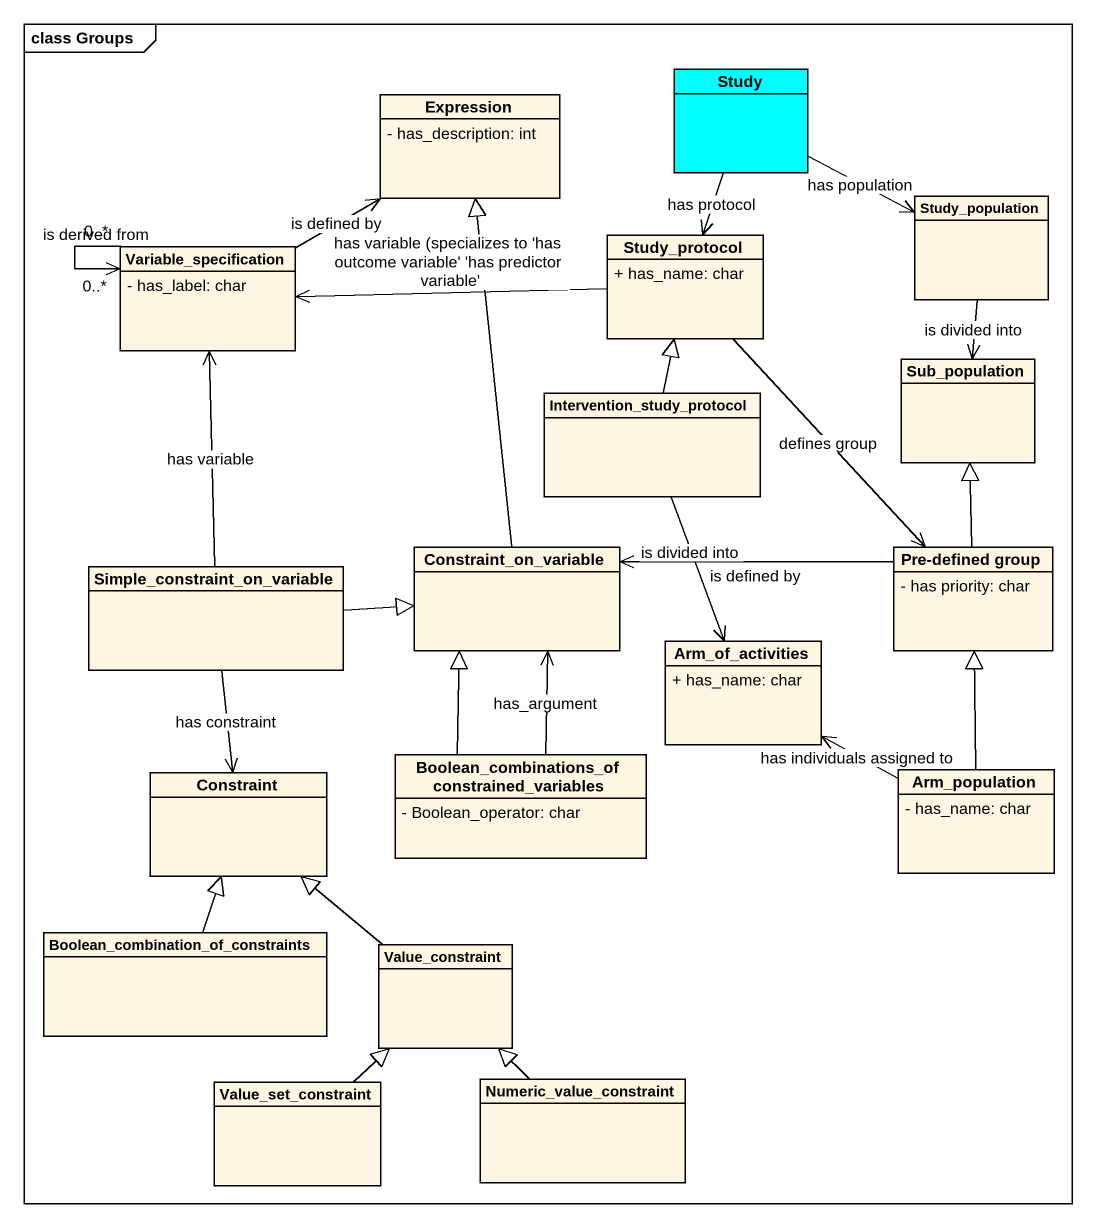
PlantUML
@startuml
mainframe class Groups
hide circle
hide empty members
skinparam classAttributeIconSize 0
class Study #00FFFF
class Expression {
  - has_description: int
}
class Study_population
class Variable_specification {
  - has_label: char
}
class Study_protocol {
  + has_name: char
}
class Intervention_study_protocol
class Sub_population
class Constraint_on_variable
class "Pre-defined group" as Pre_defined_group {
  - has priority: char
}
class "Simple_constraint_on_variable" as Simple_constraint_on
class Arm_of_activities {
  + has_name: char
}
class "Boolean_combinations_of constrained_variables" as Boolean_combinations_of {
  - Boolean_operator: char
}
class Constraint
class Arm_population {
  - has_name: char
}
class "Boolean_combination_of_constraints" as Boolean_combination_of
class Value_constraint
class Value_set_constraint
class Numeric_value_constraint
Study -right-> Study_population : has population
Study --> Study_protocol : has protocol
Study_population --> Sub_population : is divided into
Variable_specification -right-> Expression : is defined by
Variable_specification "0..*" --> "0..*" Variable_specification : is derived from
Study_protocol -left-> Variable_specification : has variable (specializes to 'has outcome variable' 'has predictor variable'
Study_protocol --> Pre_defined_group : defines group
Intervention_study_protocol -up-|> Study_protocol
Intervention_study_protocol --> Arm_of_activities : is divided into
Constraint_on_variable -up-|> Expression
Pre_defined_group -up-|> Sub_population
Pre_defined_group -left-> Constraint_on_variable : is defined by
Simple_constraint_on -up-> Variable_specification : has variable
Simple_constraint_on -right-|> Constraint_on_variable
Simple_constraint_on --> Constraint : has constraint
Boolean_combinations_of -up-|> Constraint_on_variable
Boolean_combinations_of -up-> Constraint_on_variable : has_argument
Arm_population -up-|> Pre_defined_group
Arm_population -left-> Arm_of_activities : has individuals assigned to
Boolean_combination_of -up-|> Constraint
Value_constraint -up-|> Constraint
Value_set_constraint -up-|> Value_constraint
Numeric_value_constraint -up-|> Value_constraint
@enduml
